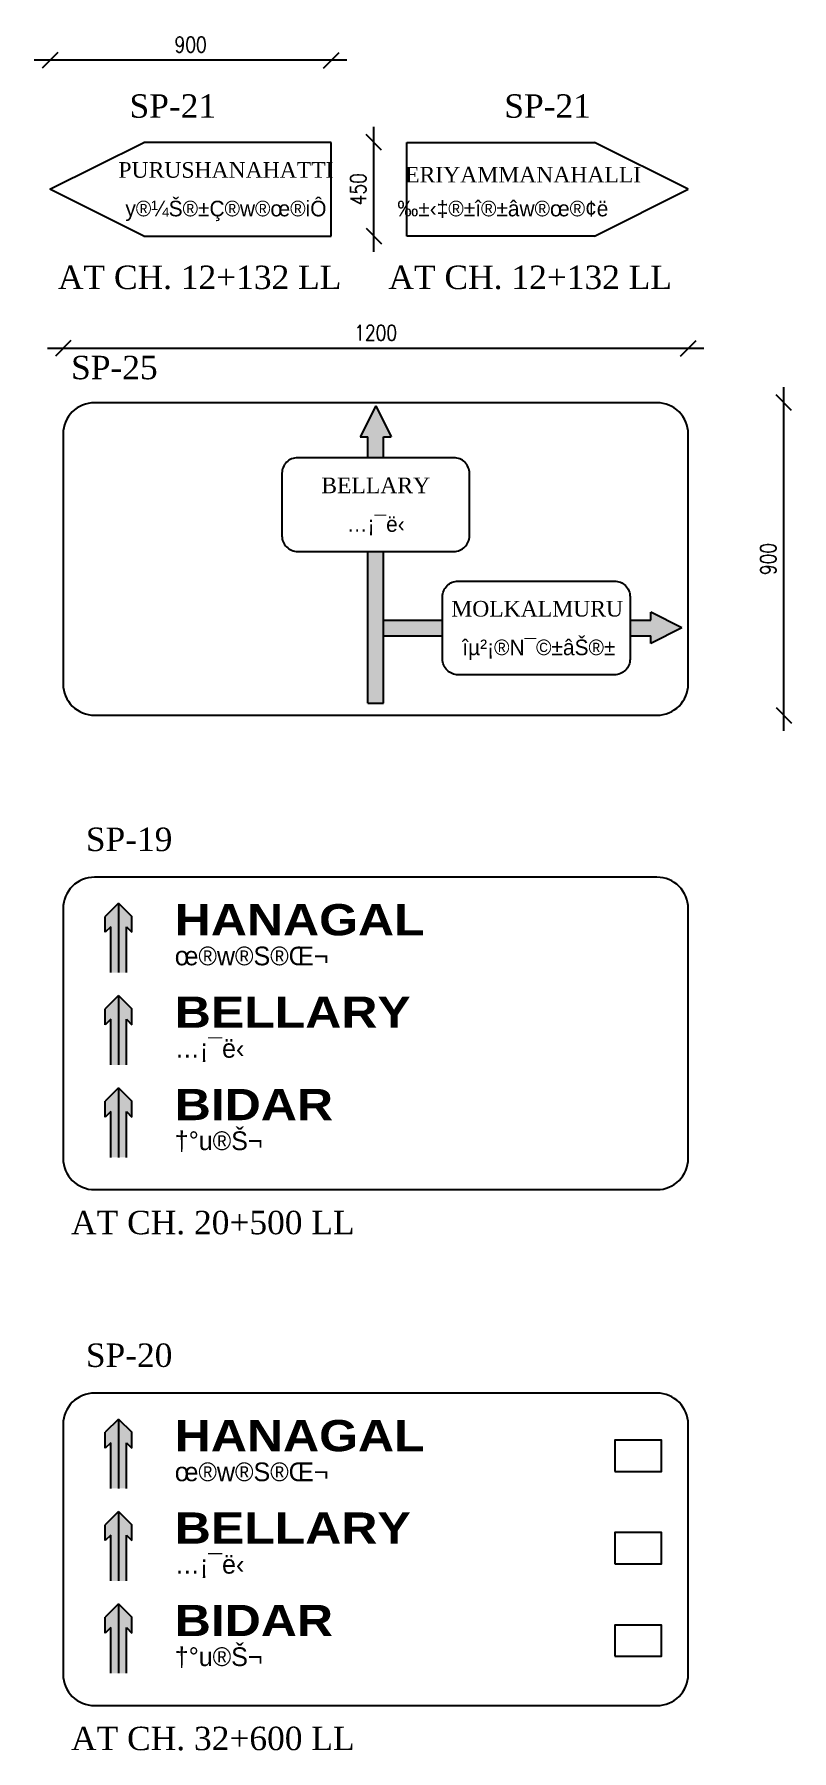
# Model space of a CAD drawing. Extents: x -8620 to 20369, y -59827 to -47591.
# Drawn here: x 9574 to 11997, y -53169 to -47676 of the extents above; entities that cross this region are included whole.
import ezdxf
from ezdxf.enums import TextEntityAlignment as Align

# ---------------------------------------------------------------- set-up
doc = ezdxf.new("R2010")
doc.units = 0
doc.header["$LTSCALE"] = 10
doc.header["$PDMODE"] = 96
doc.layers.get('0').update_dxf_attribs({"linetype": 'CONTINUOUS'})
doc.layers.get('DEFPOINTS').update_dxf_attribs({"linetype": 'CONTINUOUS'})
doc.styles.add('BOLD', font='romantic.ttf', dxfattribs={"width": 1.1, "height": 30})
doc.styles.add('CES', font='ARIBLK.TTF')
doc.styles.add('IIIE', font='TIMES.TTF')
doc.styles.add('KAN', font='')
doc.styles.add('S1', font='romans.shx', dxfattribs={"width": 0.8})
doc.styles.get('KAN').set_extended_font_data('Baraha Kan New')
doc.dimstyles.new('DIM', dxfattribs={"dimscale": 50, "dimtxt": 1, "dimasz": 1, "dimexe": 1, "dimexo": 1, "dimgap": 0.5, "dimtad": 1, "dimdec": 0, "dimdsep": 46, "dimtxsty": 'S1', "dimblk1": 'OBLIQUE', "dimblk2": 'OBLIQUE', "dimsah": 1, "dimcen": 0, "dimdle": 1, "dimclrd": 7, "dimclre": 7, "dimclrt": 2, "dimadec": 0, "dimazin": 0, "dimtfac": 1, "dimtdec": 0, "dimtmove": 2, "dimatfit": 3, "dimldrblk": 'OBLIQUE', "dimfxl": 0, "dimtolj": 1, "dimtzin": 0, "dimarcsym": 0})

# ---------------------------------------------------------------- blocks, each defined once
blk = doc.blocks.new('NM1')
at = {"style": 'IIIE'}
blk.add_attdef('DNAME', text='', height=50, dxfattribs=at).set_placement((0, 0), align=Align.MIDDLE_CENTER)
blk = doc.blocks.new('LSP2')
at = {"style": 'CES'}
blk.add_attdef('LSP', text='', height=60, dxfattribs=at).set_placement((0, -115.9), align=Align.MIDDLE_LEFT)
blk = doc.blocks.new('NM2')
at = {"style": 'CES'}
blk.add_attdef('SP20', text='', height=100, dxfattribs=at).set_placement((0, 0), align=Align.MIDDLE_LEFT)
blk = doc.blocks.new('_OBLIQUE')
at = {"color": 0, "linetype": 'ByBlock'}
blk.add_line((-0.5, -0.5), (0.5, 0.5), dxfattribs=at)
blk = doc.blocks.new('*D31')
at = {"color": 7, "lineweight": -2}
blk.add_line((11716.4, -48680.8), (9616.4, -48680.8), dxfattribs=at)
at = {"layer": 'DEFPOINTS', "color": 0}
for p in [(9666.4, -48680.8), (9666.4, -48680.8), (11666.4, -48680.8)]:
    blk.add_point(p, dxfattribs=at)
at = {"color": 7, "lineweight": -2, "xscale": 50, "yscale": 50, "zscale": 50, "rotation": 180}
blk.add_blockref('_OBLIQUE', (9666.4, -48680.8), dxfattribs=at)
at = {"color": 7, "lineweight": -2, "xscale": 50, "yscale": 50, "zscale": 50}
blk.add_blockref('_OBLIQUE', (11666.4, -48680.8), dxfattribs=at)
at = {"color": 2, "insert": (10666.4, -48630.8), "char_height": 50, "attachment_point": 5, "style": 'S1'}
blk.add_mtext('\\A1;1200', dxfattribs=at)
blk = doc.blocks.new('*D28')
at = {"color": 7, "lineweight": -2}
blk.add_line((10574.1, -47758.3), (9574.1, -47758.3), dxfattribs=at)
at = {"layer": 'DEFPOINTS', "color": 0}
for p in [(9624.1, -47758.3), (9624.1, -47758.3), (10524.1, -47758.3)]:
    blk.add_point(p, dxfattribs=at)
at = {"color": 7, "lineweight": -2, "xscale": 50, "yscale": 50, "zscale": 50, "rotation": 180}
blk.add_blockref('_OBLIQUE', (9624.1, -47758.3), dxfattribs=at)
at = {"color": 7, "lineweight": -2, "xscale": 50, "yscale": 50, "zscale": 50}
blk.add_blockref('_OBLIQUE', (10524.1, -47758.3), dxfattribs=at)
at = {"color": 2, "insert": (10074.1, -47708.3), "char_height": 50, "attachment_point": 5, "style": 'S1'}
blk.add_mtext('\\A1;900', dxfattribs=at)
blk = doc.blocks.new('*D30')
at = {"color": 7, "lineweight": -2}
blk.add_line((11972.3, -49904.6), (11972.3, -48804.6), dxfattribs=at)
at = {"layer": 'DEFPOINTS', "color": 0}
for p in [(11972.3, -48854.6), (11972.3, -48854.6), (11972.3, -49854.6)]:
    blk.add_point(p, dxfattribs=at)
at = {"color": 7, "lineweight": -2, "xscale": 50, "yscale": 50, "zscale": 50}
for p, rotation in [((11972.3, -48854.6), 90), ((11972.3, -49854.6), 270)]:
    blk.add_blockref('_OBLIQUE', p, dxfattribs=dict(at, rotation=rotation))
at = {"color": 2, "insert": (11922.3, -49354.6), "char_height": 50, "attachment_point": 5, "rotation": 90, "style": 'S1'}
blk.add_mtext('\\A1;900', dxfattribs=at)
blk = doc.blocks.new('*D29')
at = {"color": 7, "lineweight": -2}
blk.add_line((10660.4, -48371.3), (10660.4, -47971.3), dxfattribs=at)
at = {"layer": 'DEFPOINTS', "color": 0}
for p in [(10660.4, -48021.3), (10660.4, -48021.3), (10660.4, -48321.3)]:
    blk.add_point(p, dxfattribs=at)
at = {"color": 7, "lineweight": -2, "xscale": 50, "yscale": 50, "zscale": 50}
for p, rotation in [((10660.4, -48021.3), 90), ((10660.4, -48321.3), 270)]:
    blk.add_blockref('_OBLIQUE', p, dxfattribs=dict(at, rotation=rotation))
at = {"color": 2, "insert": (10610.4, -48171.3), "char_height": 50, "attachment_point": 5, "rotation": 90, "style": 'S1'}
blk.add_mtext('\\A1;450', dxfattribs=at)

msp = doc.modelspace()

# ---------------------------------------------------------------- hatches: boundary and pattern name
h = msp.add_hatch(color=256)
h.paths.add_polyline_path([(10666.4, -48864.1), (10616.4, -48964.1), (10641.4, -48964.1), (10641.4, -49030.5), (10691.4, -49030.5), (10691.4, -48964.1), (10716.4, -48964.1)])
h.paths.add_polyline_path([(10641.4, -49816), (10691.4, -49816), (10691.4, -49330.5), (10641.4, -49330.5)])
h = msp.add_hatch(color=256)
h.paths.add_polyline_path([(10880.1, -49550.3), (10880.1, -49600.3), (10691.4, -49600.3), (10691.4, -49550.3)])
h.paths.add_polyline_path([(11546.4, -49550.3), (11546.4, -49525.3), (11646.4, -49575.3), (11546.4, -49625.3), (11546.4, -49600.3), (11480.1, -49600.3), (11480.1, -49550.3)])
for points in [[(9868.7, -50531.9), (9886.1, -50549.3), (9886.1, -50498.4), (9843.7, -50455.9), (9801.3, -50498.4), (9801.3, -50549.3), (9818.7, -50531.9), (9818.7, -50678.3), (9868.7, -50678.3)], [(9868.7, -50827.7), (9886.1, -50845.1), (9886.1, -50794.1), (9843.7, -50751.7), (9801.3, -50794.1), (9801.3, -50845.1), (9818.7, -50827.7), (9818.7, -50974.1), (9868.7, -50974.1)], [(9868.7, -51123.4), (9886.1, -51140.9), (9886.1, -51089.9), (9843.7, -51047.5), (9801.3, -51089.9), (9801.3, -51140.9), (9818.7, -51123.4), (9818.7, -51269.8), (9868.7, -51269.8)], [(9868.7, -52183.1), (9886.1, -52200.5), (9886.1, -52149.5), (9843.7, -52107.1), (9801.3, -52149.5), (9801.3, -52200.5), (9818.7, -52183.1), (9818.7, -52329.5), (9868.7, -52329.5)], [(9868.7, -52478.8), (9886.1, -52496.2), (9886.1, -52445.3), (9843.7, -52402.9), (9801.3, -52445.3), (9801.3, -52496.2), (9818.7, -52478.8), (9818.7, -52625.2), (9868.7, -52625.2)], [(9868.7, -52774.6), (9886.1, -52792), (9886.1, -52741), (9843.7, -52698.6), (9801.3, -52741), (9801.3, -52792), (9818.7, -52774.6), (9818.7, -52921), (9868.7, -52921)]]:
    msp.add_hatch(color=256).paths.add_polyline_path(points)

# ---------------------------------------------------------------- linework, layer by layer
for p, q in [((9624.1, -48171.3), (9924.1, -48021.3)), ((10524.1, -48021.3), (9924.1, -48021.3)), ((10524.1, -48321.3), (10524.1, -48021.3)), ((10766.4, -48021.3), (11366.4, -48021.3)), ((10766.4, -48321.3), (10766.4, -48021.3)), ((11666.4, -48171.3), (11366.4, -48021.3)), ((9924.1, -48321.3), (9624.1, -48171.3)), ((11366.4, -48321.3), (11666.4, -48171.3)), ((9924.1, -48321.3), (10524.1, -48321.3)), ((11366.4, -48321.3), (10766.4, -48321.3)), ((10666.4, -48864.1), (10616.4, -48964.1)), ((10666.4, -48864.1), (10716.4, -48964.1)), ((10616.4, -48964.1), (10641.4, -48964.1)), ((10641.4, -49030.5), (10641.4, -48964.1)), ((10691.4, -49030.5), (10691.4, -48964.1)), ((10691.4, -48964.1), (10716.4, -48964.1)), ((10641.4, -49816), (10641.4, -49330.5)), ((10691.4, -49816), (10691.4, -49330.5)), ((11646.4, -49575.3), (11546.4, -49525.3)), ((11546.4, -49550.3), (11546.4, -49525.3)), ((10691.4, -49550.3), (10880.1, -49550.3)), ((10691.4, -49600.3), (10880.1, -49600.3)), ((11480.1, -49550.3), (11546.4, -49550.3)), ((11480.1, -49600.3), (11546.4, -49600.3)), ((11646.4, -49575.3), (11546.4, -49625.3)), ((11546.4, -49625.3), (11546.4, -49600.3)), ((10641.4, -49816), (10691.4, -49816)), ((9843.7, -50455.9), (9801.3, -50498.4)), ((9843.7, -50455.9), (9843.7, -50678.3)), ((9843.7, -50455.9), (9886.1, -50498.4)), ((9801.3, -50549.3), (9801.3, -50498.4)), ((9818.7, -50531.9), (9801.3, -50549.3)), ((9818.7, -50678.3), (9818.7, -50531.9)), ((9868.7, -50678.3), (9868.7, -50531.9)), ((9868.7, -50531.9), (9886.1, -50549.3)), ((9886.1, -50549.3), (9886.1, -50498.4)), ((9843.7, -50751.7), (9801.3, -50794.1)), ((9843.7, -50751.7), (9843.7, -50974.1)), ((9843.7, -50751.7), (9886.1, -50794.1)), ((9801.3, -50845.1), (9801.3, -50794.1)), ((9886.1, -50845.1), (9886.1, -50794.1)), ((9818.7, -50827.7), (9801.3, -50845.1)), ((9818.7, -50974.1), (9818.7, -50827.7)), ((9868.7, -50974.1), (9868.7, -50827.7)), ((9868.7, -50827.7), (9886.1, -50845.1)), ((9843.7, -51047.5), (9801.3, -51089.9)), ((9843.7, -51047.5), (9843.7, -51269.8)), ((9843.7, -51047.5), (9886.1, -51089.9)), ((9801.3, -51140.9), (9801.3, -51089.9)), ((9818.7, -51123.4), (9801.3, -51140.9)), ((9818.7, -51269.8), (9818.7, -51123.4)), ((9868.7, -51269.8), (9868.7, -51123.4)), ((9868.7, -51123.4), (9886.1, -51140.9)), ((9886.1, -51140.9), (9886.1, -51089.9)), ((9843.7, -52107.1), (9801.3, -52149.5)), ((9843.7, -52107.1), (9886.1, -52149.5)), ((9843.7, -52107.1), (9843.7, -52329.5)), ((9801.3, -52200.5), (9801.3, -52149.5)), ((9818.7, -52183.1), (9801.3, -52200.5)), ((9818.7, -52329.5), (9818.7, -52183.1)), ((9868.7, -52183.1), (9886.1, -52200.5)), ((9868.7, -52329.5), (9868.7, -52183.1)), ((9886.1, -52200.5), (9886.1, -52149.5)), ((9843.7, -52402.9), (9801.3, -52445.3)), ((9843.7, -52402.9), (9843.7, -52625.2)), ((9843.7, -52402.9), (9886.1, -52445.3)), ((9801.3, -52496.2), (9801.3, -52445.3)), ((9886.1, -52496.2), (9886.1, -52445.3)), ((9818.7, -52478.8), (9801.3, -52496.2)), ((9818.7, -52625.2), (9818.7, -52478.8)), ((9868.7, -52625.2), (9868.7, -52478.8)), ((9868.7, -52478.8), (9886.1, -52496.2)), ((9843.7, -52698.6), (9801.3, -52741)), ((9843.7, -52698.6), (9886.1, -52741)), ((9843.7, -52698.6), (9843.7, -52921)), ((9801.3, -52792), (9801.3, -52741)), ((9818.7, -52774.6), (9801.3, -52792)), ((9818.7, -52921), (9818.7, -52774.6)), ((9868.7, -52774.6), (9886.1, -52792)), ((9868.7, -52921), (9868.7, -52774.6)), ((9886.1, -52792), (9886.1, -52741))]:
    msp.add_line(p, q)
for points in [[(9766.4, -49854.6), (11566.4, -49854.6, 0.414214), (11666.4, -49754.6), (11666.4, -48954.6, 0.414214), (11566.4, -48854.6), (9766.4, -48854.6, 0.414214), (9666.4, -48954.6), (9666.4, -49754.6, 0.414214)], [(10416.4, -49330.5), (10916.4, -49330.5, 0.414214), (10966.4, -49280.5), (10966.4, -49080.5, 0.414214), (10916.4, -49030.5), (10416.4, -49030.5, 0.414214), (10366.4, -49080.5), (10366.4, -49280.5, 0.414214)], [(11430.1, -49725.3), (10930.1, -49725.3, -0.414214), (10880.1, -49675.3), (10880.1, -49475.3, -0.414214), (10930.1, -49425.3), (11430.1, -49425.3, -0.414214), (11480.1, -49475.3), (11480.1, -49675.3, -0.414214)], [(9766.4, -51373.1), (11566.4, -51373.1, 0.414214), (11666.4, -51273.1), (11666.4, -50473.1, 0.414214), (11566.4, -50373.1), (9766.4, -50373.1, 0.414214), (9666.4, -50473.1), (9666.4, -51273.1, 0.414214)], [(9766.4, -53024.3), (11566.4, -53024.3, 0.414214), (11666.4, -52924.3), (11666.4, -52124.3, 0.414214), (11566.4, -52024.3), (9766.4, -52024.3, 0.414214), (9666.4, -52124.3), (9666.4, -52924.3, 0.414214)]]:
    msp.add_lwpolyline(points, format="xyb", close=True)
for points in [[(11431.3, -52275), (11581.3, -52275), (11581.3, -52175), (11431.3, -52175)], [(11431.3, -52570.7), (11581.3, -52570.7), (11581.3, -52470.7), (11431.3, -52470.7)], [(11431.3, -52866.5), (11581.3, -52866.5), (11581.3, -52766.5), (11431.3, -52766.5)]]:
    msp.add_lwpolyline(points, close=True)

# ---------------------------------------------------------------- block references
for name, p, values in [('NM1', (10187.2, -48109.5), {'DNAME': 'PURUSHANAHATTI'}), ('NM1', (11138.2, -48124.7), {'DNAME': 'ERIYAMMANAHALLI'}), ('NM1', (10666.4, -49119.1), {'DNAME': 'BELLARY'}), ('NM2', (10023.5, -50509.2), {'SP20': 'HANAGAL'}), ('NM2', (10023.5, -50804.9), {'SP20': 'BELLARY'}), ('NM2', (10023.5, -51100.7), {'SP20': 'BIDAR'}), ('NM2', (10023.5, -52160.3), {'SP20': 'HANAGAL'}), ('NM2', (10023.5, -52456.1), {'SP20': 'BELLARY'}), ('NM2', (10023.5, -52751.9), {'SP20': 'BIDAR'})]:
    msp.add_blockref(name, p).add_auto_attribs(values)
ref = msp.add_blockref('NM1', (10187.2, -48233.1))
ref.add_attrib('DNAME', 'y®¼Š®±Ç®w®œ®iÔ', dxfattribs={"height": 50, "style": 'KAN'}).set_placement((10187.2, -48233.1), align=Align.MIDDLE_CENTER)
ref = msp.add_blockref('NM1', (11073.3, -48233.1))
ref.add_attrib('DNAME', '‰±‹‡®±î®±âw®œ®¢ë', dxfattribs={"height": 50, "style": 'KAN'}).set_placement((11073.3, -48233.1), align=Align.MIDDLE_CENTER)
ref = msp.add_blockref('NM1', (10666.4, -49242.7))
ref.add_attrib('DNAME', '…¡¯ë‹', dxfattribs={"height": 50, "style": 'KAN'}).set_placement((10666.4, -49242.7), align=Align.MIDDLE_CENTER)
ref = msp.add_blockref('NM1', (11180.1, -49513.9), dxfattribs=dict(xscale=-1))
ref.add_attrib('DNAME', 'MOLKALMURU', dxfattribs={"height": 50, "style": 'IIIE'}).set_placement((11182.9, -49513.9), align=Align.MIDDLE_CENTER)
ref = msp.add_blockref('NM1', (11180.1, -49637.5), dxfattribs=dict(xscale=-1))
ref.add_attrib('DNAME', 'îµ²¡®N¯©±âŠ®±', dxfattribs={"height": 50, "style": 'KAN'}).set_placement((11188.4, -49637.5), align=Align.MIDDLE_CENTER)
ref = msp.add_blockref('LSP2', (10023.5, -50509.2))
ref.add_attrib('LSP', 'œ®w®S®Œ¬', dxfattribs={"height": 60, "style": 'KAN'}).set_placement((10023.5, -50625.1), align=Align.MIDDLE_LEFT)
ref = msp.add_blockref('LSP2', (10023.5, -50804.9))
ref.add_attrib('LSP', '…¡¯ë‹', dxfattribs={"height": 60, "style": 'KAN'}).set_placement((10023.5, -50920.9), align=Align.MIDDLE_LEFT)
ref = msp.add_blockref('LSP2', (10023.5, -51100.7))
ref.add_attrib('LSP', '†°u®Š¬', dxfattribs={"height": 60, "style": 'KAN'}).set_placement((10023.5, -51216.6), align=Align.MIDDLE_LEFT)
ref = msp.add_blockref('LSP2', (10023.5, -52160.3))
ref.add_attrib('LSP', 'œ®w®S®Œ¬', dxfattribs={"height": 60, "style": 'KAN'}).set_placement((10023.5, -52276.2), align=Align.MIDDLE_LEFT)
ref = msp.add_blockref('LSP2', (10023.5, -52456.1))
ref.add_attrib('LSP', '…¡¯ë‹', dxfattribs={"height": 60, "style": 'KAN'}).set_placement((10023.5, -52572), align=Align.MIDDLE_LEFT)
ref = msp.add_blockref('LSP2', (10023.5, -52751.9))
ref.add_attrib('LSP', '†°u®Š¬', dxfattribs={"height": 60, "style": 'KAN'}).set_placement((10023.5, -52867.8), align=Align.MIDDLE_LEFT)

# ---------------------------------------------------------------- texts
at = {"style": 'BOLD'}
for s, p in [('SP-21', (9878.6, -47904.9)), ('SP-21', (11077.9, -47904.9)), ('AT CH. 12+132 LL', (9649.5, -48453.2)), ('AT CH. 12+132 LL', (10707.2, -48453.2)), ('SP-25', (9691.7, -48741.8)), ('SP-19', (9738.9, -50251.8)), ('AT CH. 20+500 LL', (9691.7, -51478.3)), ('SP-20', (9738.9, -51902.9)), ('AT CH. 32+600 LL', (9691.7, -53129.4))]:
    msp.add_text(s, height=75, dxfattribs=at).set_placement(p, align=Align.MIDDLE_LEFT)

# ---------------------------------------------------------------- dimensions: what is measured, and where the dimension line sits
dim = msp.add_linear_dim(base=(9624.1, -47758.3), p1=(10524.1, -47758.3), p2=(9624.1, -47758.3), dimstyle='DIM')
dim.commit()
dim.dimension.update_dxf_attribs({"geometry": '*D28', "text_midpoint": (10074.1, -47708.3)})
for base, p1, p2, text, picture, middle in [((10660.4, -48021.3), (10660.4, -48321.3), (10660.4, -48021.3), '450', '*D29', (10610.4, -48171.3)), ((11972.3, -48854.6), (11972.3, -49854.6), (11972.3, -48854.6), '900', '*D30', (11922.3, -49354.6))]:
    dim = msp.add_linear_dim(base=base, p1=p1, p2=p2, angle=90, text=text, dimstyle='DIM')
    dim.commit()
    dim.dimension.update_dxf_attribs({"geometry": picture, "text_midpoint": middle})
dim = msp.add_linear_dim(base=(9666.4, -48680.8), p1=(11666.4, -48680.8), p2=(9666.4, -48680.8), text='1200', dimstyle='DIM')
dim.commit()
dim.dimension.update_dxf_attribs({"geometry": '*D31', "text_midpoint": (10666.4, -48630.8)})

doc.saveas('drawing.dxf')
